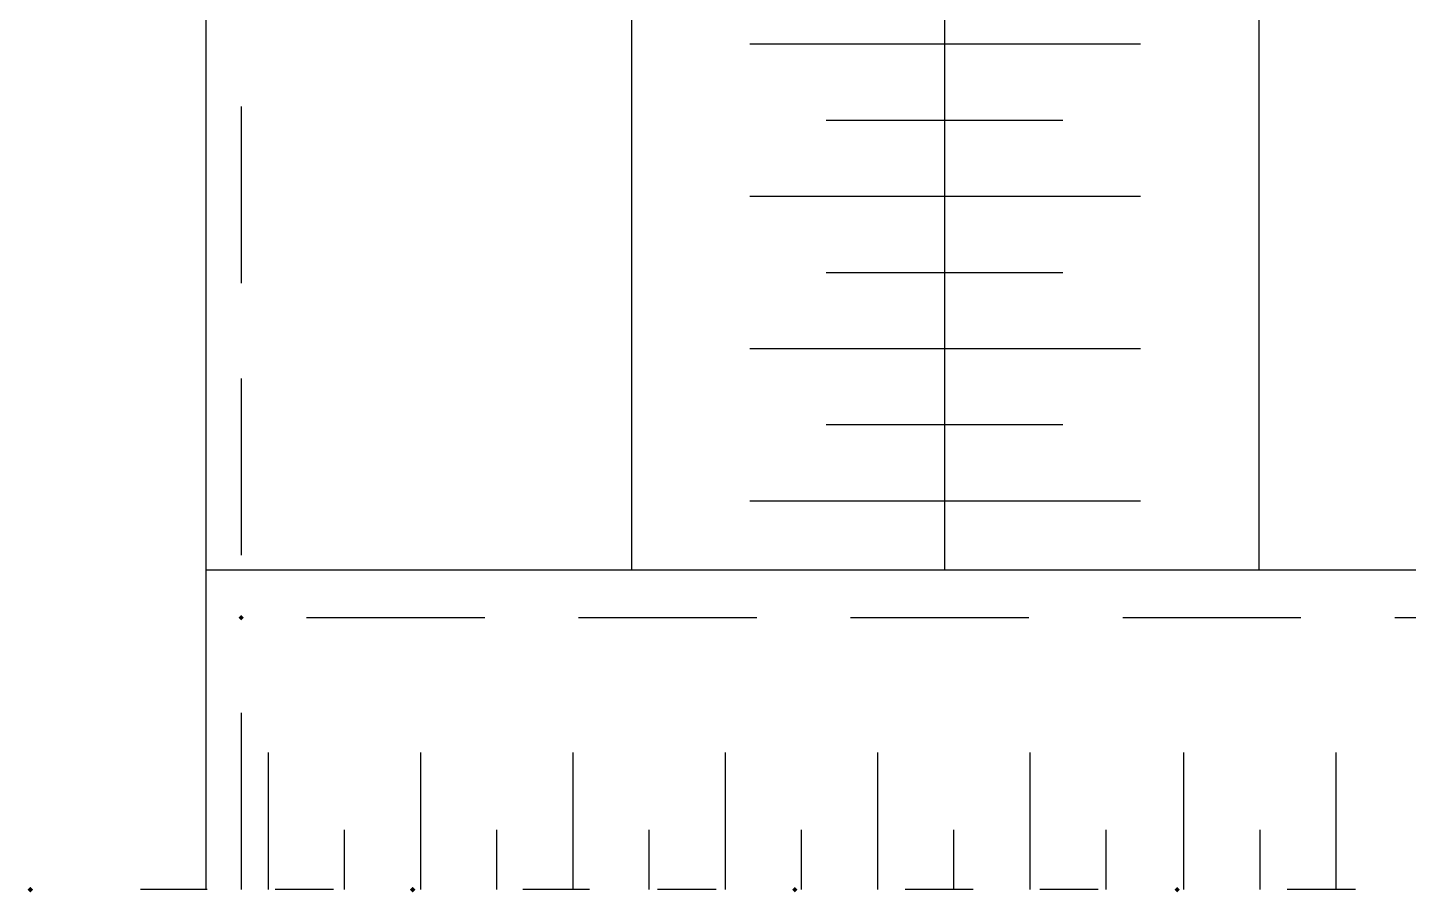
# Model space of a CAD drawing. Header units: millimetres. Extents: x 0 to 80.9, y 0 to 43.9.
# Drawn here: x 40.57 to 53.58, y 1.28 to 9.44 of the extents above; entities that cross this region are included whole.
import ezdxf

# ---------------------------------------------------------------- set-up
doc = ezdxf.new("R2010")
doc.units = ezdxf.units.MM
doc.layers.add('PDF_014408$A$roof_Pen_No__4', color=7, linetype='Continuous')
doc.layers.add('PDF_014408$A$walls.outside_Pen_No__4', color=7, linetype='Continuous')

msp = doc.modelspace()

# ---------------------------------------------------------------- hatches: boundary and pattern name
at = {"layer": 'PDF_014408$A$walls.outside_Pen_No__4', "transparency": 33554559}
for points in [[(42.583, 3.898), (42.57, 3.885), (42.557, 3.872), (42.57, 3.859), (42.583, 3.847), (42.595, 3.859), (42.608, 3.872), (42.595, 3.885)], [(40.595, 1.334), (40.582, 1.321), (40.569, 1.308), (40.582, 1.295), (40.595, 1.282), (40.608, 1.295), (40.621, 1.308), (40.608, 1.321)], [(44.198, 1.334), (44.185, 1.321), (44.173, 1.308), (44.185, 1.295), (44.198, 1.282), (44.211, 1.295), (44.224, 1.308), (44.211, 1.321)], [(47.801, 1.334), (47.788, 1.321), (47.776, 1.308), (47.788, 1.295), (47.801, 1.282), (47.814, 1.295), (47.827, 1.308), (47.814, 1.321)], [(51.404, 1.334), (51.391, 1.321), (51.379, 1.308), (51.391, 1.295), (51.404, 1.282), (51.417, 1.295), (51.43, 1.308), (51.417, 1.321)]]:
    msp.add_hatch(color=256, dxfattribs=at).paths.add_polyline_path(points)

# ---------------------------------------------------------------- linework, layer by layer
at = {"layer": 'PDF_014408$A$roof_Pen_No__4', "lineweight": 25}
for points in [[(46.263, 12.297), (46.263, 4.321)], [(49.212, 12.297), (49.212, 4.321)], [(52.174, 12.297), (52.174, 4.321)], [(47.378, 9.283), (49.212, 9.283), (51.058, 9.283)], [(48.096, 8.565), (49.212, 8.565), (50.327, 8.565)], [(47.378, 7.847), (49.212, 7.847), (51.058, 7.847)], [(48.096, 7.129), (49.212, 7.129), (50.327, 7.129)], [(47.378, 6.411), (49.212, 6.411), (51.058, 6.411)], [(48.096, 5.693), (49.212, 5.693), (50.327, 5.693)], [(47.378, 4.975), (49.212, 4.975), (51.058, 4.975)], [(42.839, 1.308), (42.839, 2.603)], [(44.275, 1.308), (44.275, 2.603)], [(45.711, 1.308), (45.711, 2.603)], [(47.147, 1.308), (47.147, 2.603)], [(48.583, 1.308), (48.583, 2.603)], [(50.019, 1.308), (50.019, 2.603)], [(51.468, 1.308), (51.468, 2.603)], [(52.904, 1.308), (52.904, 2.603)], [(43.557, 1.308), (43.557, 1.872)], [(44.993, 1.308), (44.993, 1.872)], [(46.429, 1.308), (46.429, 1.872)], [(47.865, 1.308), (47.865, 1.872)], [(49.301, 1.308), (49.301, 1.872)], [(50.737, 1.308), (50.737, 1.872)], [(52.186, 1.308), (52.186, 1.872)]]:
    msp.add_lwpolyline(points, dxfattribs=at)
at = {"layer": 'PDF_014408$A$walls.outside_Pen_No__4', "lineweight": 25}
for points in [[(42.249, 12.297), (42.249, 1.308)], [(42.583, 8.693), (42.583, 7.027)], [(42.583, 6.129), (42.583, 4.462)], [(79.741, 4.321), (42.249, 4.321)], [(42.583, 4.321), (42.583, 4.321)], [(42.583, 3.872), (42.583, 3.872)], [(44.878, 3.872), (43.198, 3.872)], [(47.442, 3.872), (45.762, 3.872)], [(50.007, 3.872), (48.327, 3.872)], [(52.571, 3.872), (50.891, 3.872)], [(55.136, 3.872), (53.456, 3.872)], [(42.583, 2.975), (42.583, 1.308)], [(42.262, 1.308), (41.634, 1.308)], [(43.454, 1.308), (42.903, 1.308)], [(45.865, 1.308), (45.237, 1.308)], [(47.058, 1.308), (46.506, 1.308)], [(49.481, 1.308), (48.84, 1.308)], [(50.661, 1.308), (50.109, 1.308)], [(53.084, 1.308), (52.443, 1.308)]]:
    msp.add_lwpolyline(points, dxfattribs=at)

doc.saveas('drawing.dxf')
